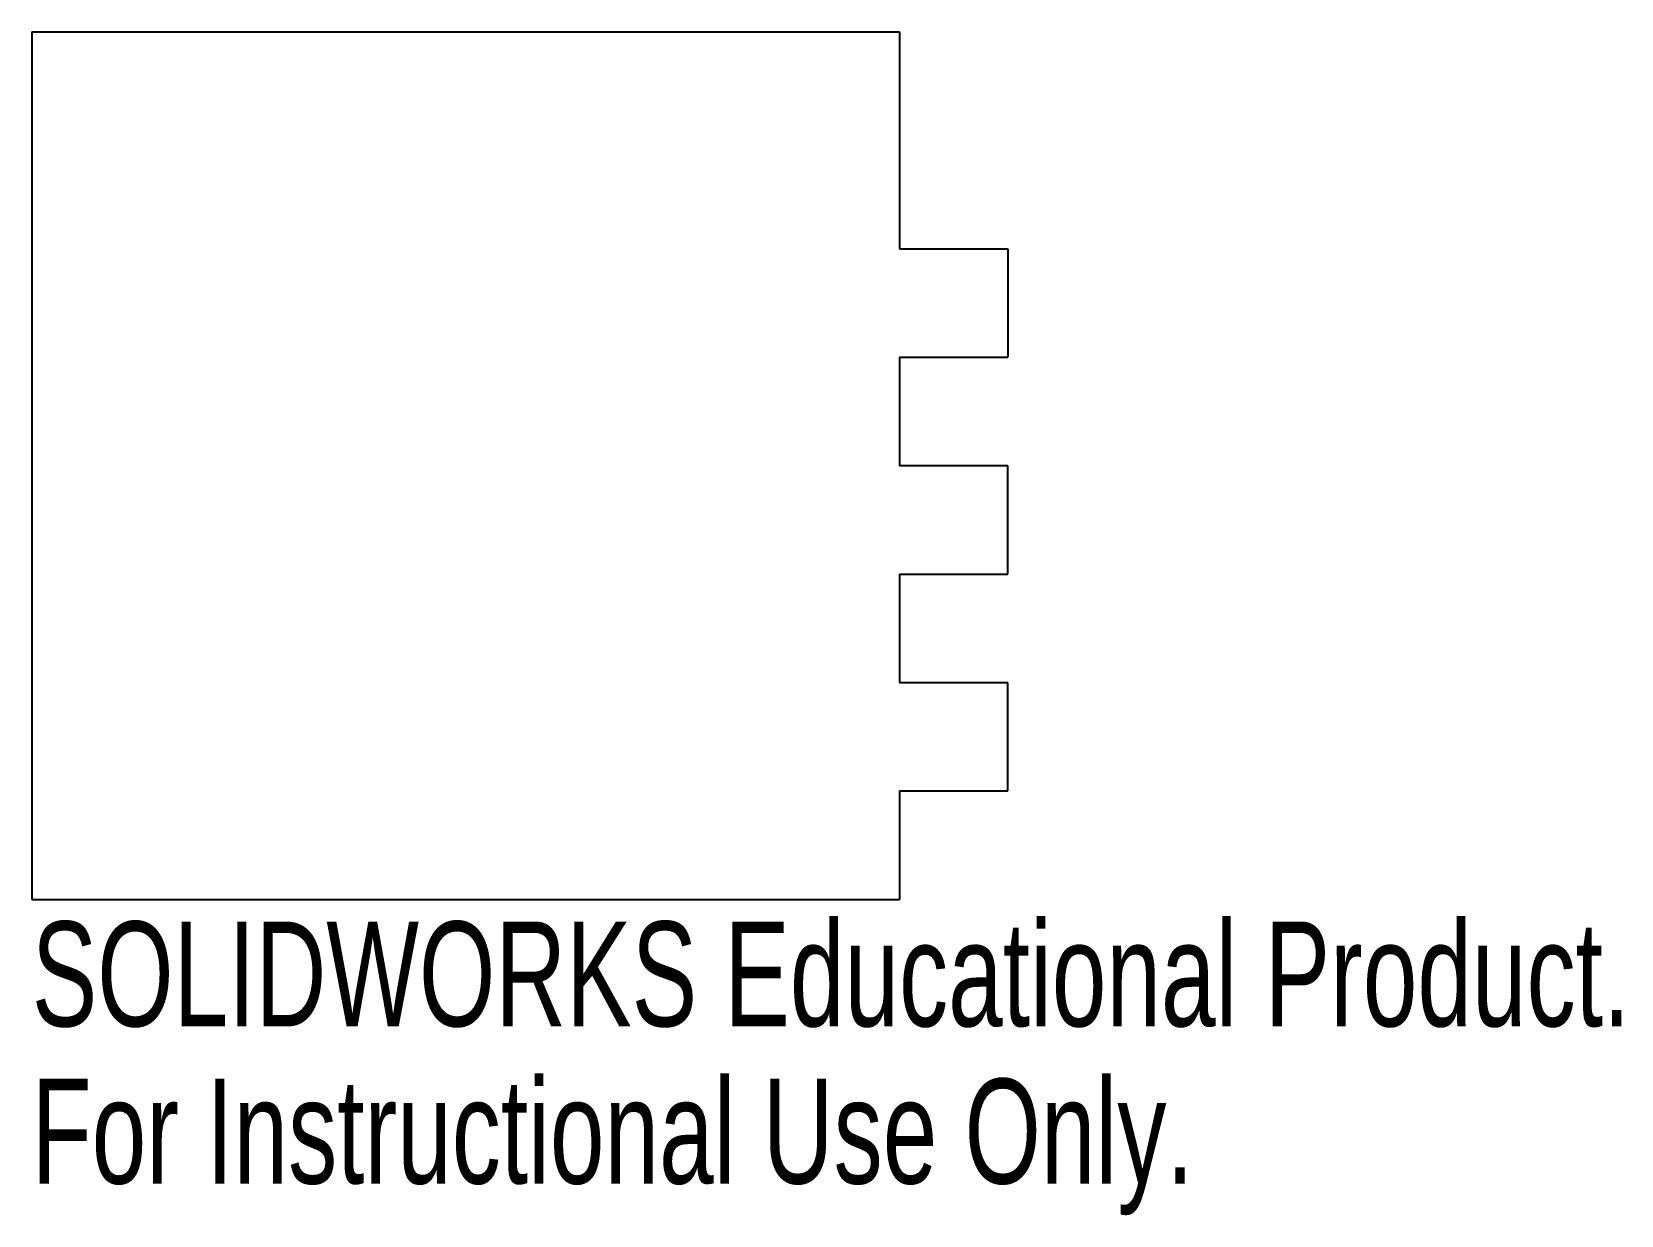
# Model space of a CAD drawing. Header units: millimetres. Extents: x -12.7 to 60.6, y -40.2 to 14.4.
import ezdxf

# ---------------------------------------------------------------- set-up
doc = ezdxf.new("R2010")
doc.units = ezdxf.units.MM
doc.styles.add('SLDTEXTSTYLE0', font='TXT', dxfattribs={"width": 0.7})

msp = doc.modelspace()

# ---------------------------------------------------------------- linework, layer by layer
at = {"color": 7, "linetype": 'Continuous', "lineweight": 25}
for p, q in [((-12.687, 14.403), (27.313, 14.403)), ((-12.687, 14.403), (-12.687, -25.597)), ((27.313, 14.403), (27.313, 4.403)), ((27.313, 4.403), (32.313, 4.403)), ((32.313, 4.403), (32.313, -0.597)), ((27.313, -0.597), (27.313, -5.597)), ((27.313, -0.597), (32.313, -0.597)), ((27.313, -5.597), (32.313, -5.597)), ((32.313, -10.597), (32.313, -5.597)), ((27.313, -10.597), (27.313, -15.597)), ((27.313, -10.597), (32.313, -10.597)), ((27.313, -15.597), (32.313, -15.597)), ((32.313, -20.597), (32.313, -15.597)), ((27.313, -20.597), (27.313, -25.597)), ((27.313, -20.597), (32.313, -20.597)), ((-12.687, -25.597), (27.313, -25.597))]:
    msp.add_line(p, q, dxfattribs=at)

# ---------------------------------------------------------------- texts
at = {"color": 7, "linetype": 'Continuous', "char_height": 4.83362, "attachment_point": 1, "style": 'SLDTEXTSTYLE0'}
for s, insert in [('SOLIDWORKS Educational Product.', (-12.687, -26.617)), ('For Instructional Use Only.', (-12.687, -33.867))]:
    msp.add_mtext(s, dxfattribs=dict(at, insert=insert))

doc.saveas('drawing.dxf')
